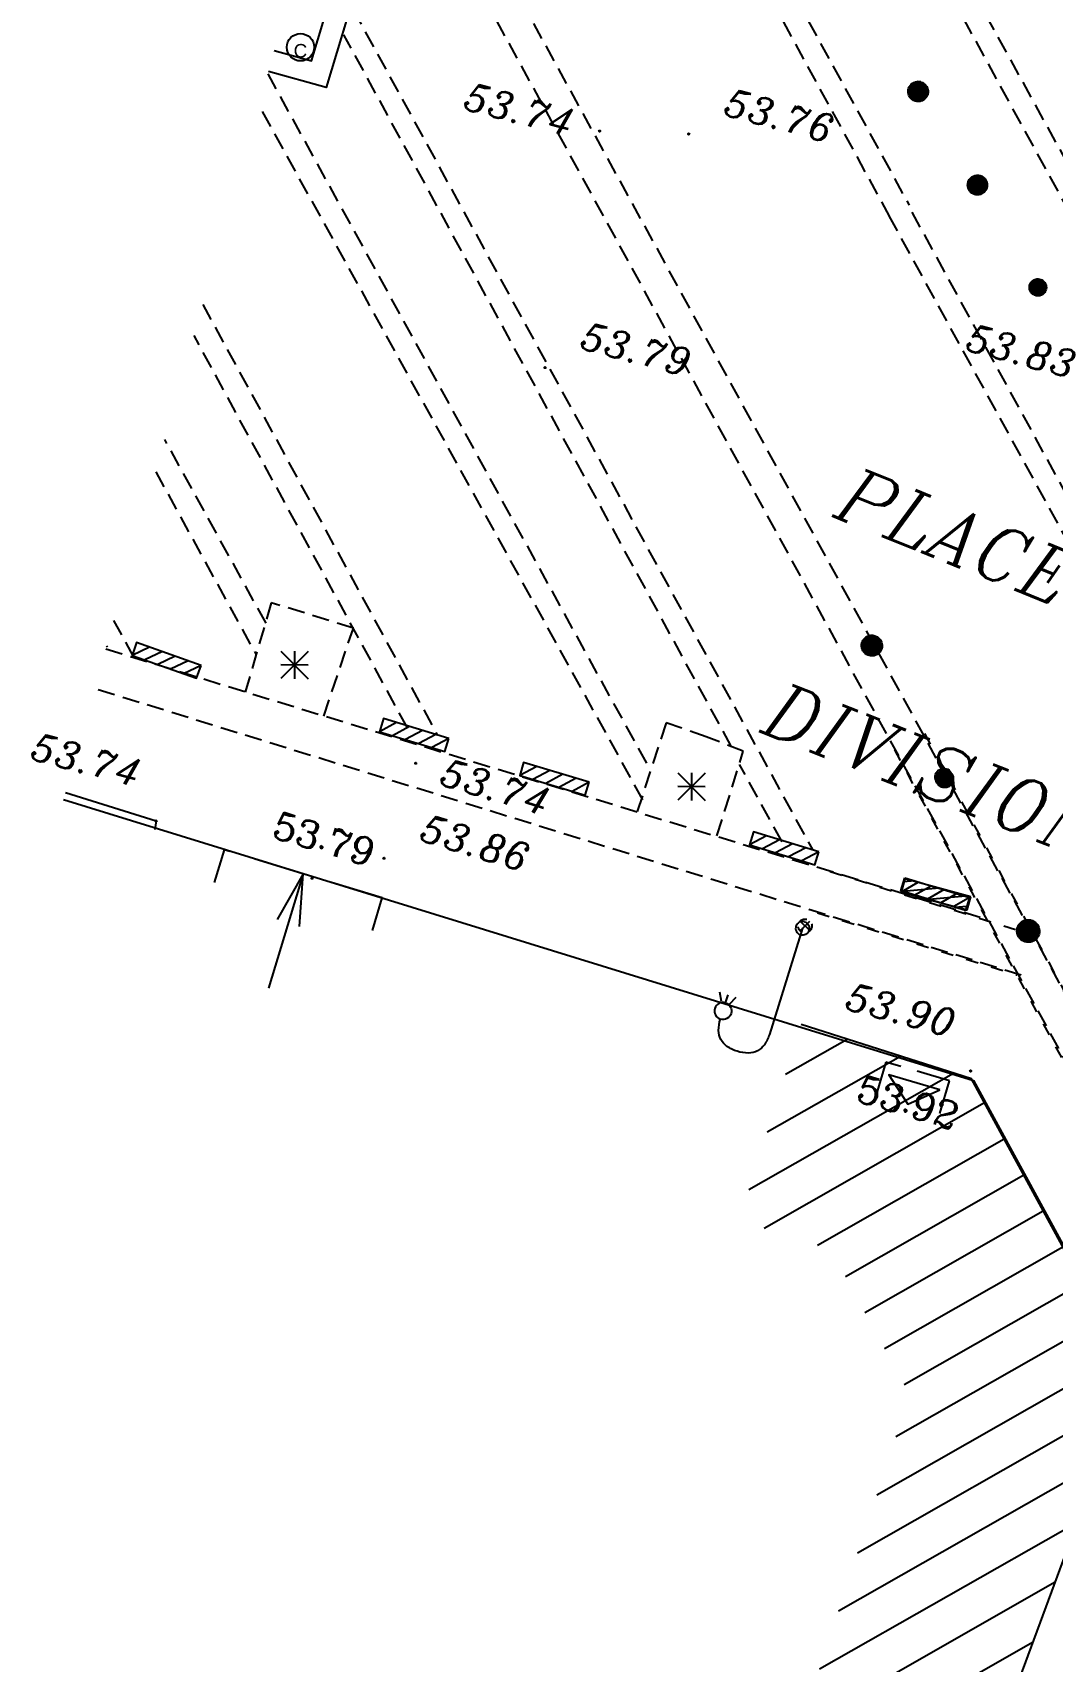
# Model space of a CAD drawing. Extents: x 661856 to 662117, y 6866905 to 6867165.
# Drawn here: x 661892.91 to 661907.83, y 6867094.37 to 6867118.18 of the extents above; entities that cross this region are included whole.
import ezdxf
from ezdxf.enums import TextEntityAlignment as Align

# ---------------------------------------------------------------- set-up
doc = ezdxf.new("R2010")
doc.units = 0
for name, pattern in [('CACHE', [0.375, 0.25, -0.125]), ('CONTINU', [0]), ('DISCONTIN', [0.75, 0.5, -0.25]), ('HIDDEN', [0.375, 0.25, -0.125]), ('JSI_TCO2', [1, 0.5, 0.5]), ('JSI_TIC', [0.2, 0.08, 0.01, -0.1, 0.01])]:
    doc.linetypes.add(name, pattern=pattern)
doc.layers.get('0').update_dxf_attribs({"linetype": 'CONTINUOUS'})
for name, color, linetype in [('ACCES', 7, 'CONTINU'), ('ARBRES', 3, 'CONTINU'), ('BATI', 6, 'CONTINUOUS'), ('BORDURE', 7, 'CONTINU'), ('CANIVEAU', 7, 'CONTINU'), ('COTE_ALTI', 8, 'CONTINU'), ('COTE_DE_SEUIL', 8, 'CONTINU'), ('ECLAIRAGE_PUBL', 3, 'CONTINU'), ('HACHURE', 7, 'CONTINUOUS'), ('LIGNE_DIVERS', 7, 'CONTINU'), ('MOB', 6, 'CONTINUOUS'), ('MOB-URB', 6, 'CONTINU'), ('MUR', 7, 'CONTINU'), ('NOM_DE_VOIE', 7, 'CONTINU'), ('OBJEP', 220, 'CONTINUOUS'), ('SIGNAL-VERTICA', 6, 'CONTINU'), ('VOIRIE', 7, 'CONTINUOUS')]:
    doc.layers.add(name, color=color, linetype=linetype)
doc.styles.add('COMPLEX', font='COMPLEX')
doc.styles.add('ITALIC', font='italic.shx', dxfattribs={"height": 0.6})
doc.styles.get("Standard").update_dxf_attribs({"font": 'ARIALUNI.ttf', "height": 2})

# ---------------------------------------------------------------- blocks, each defined once
blk = doc.blocks.new('P30700')
at = {"color": 0}
blk.add_circle((0, 0), 0.05, dxfattribs=at)
blk.add_attdef('COTE30700', text='', height=0.3).set_placement((0, 0.3), align=Align.CENTER)
blk = doc.blocks.new('P30800')
at = {"color": 0}
blk.add_circle((0, 0), 0.05, dxfattribs=at)
blk.add_attdef('COTE30800', text='', height=0.3).set_placement((0, -0.6), align=Align.CENTER)
blk = doc.blocks.new('SU415')
at = {"color": 0, "linetype": 'CONTINUOUS'}
for points in [[(0, 0.5), (0, 0)], [(0.1, 0.167), (0.9, 0.167), (0.5, 0.5), (0.1, 0.167)], [(1, 0), (1, 0.5)]]:
    blk.add_lwpolyline(points, dxfattribs=at)
at = {"color": 0, "linetype": 'DISCONTIN'}
blk.add_lwpolyline([(0, 0), (1, 0)], dxfattribs=at)
blk = doc.blocks.new('SU414')
at = {"color": 0, "linetype": 'CONTINUOUS'}
for points in [[(0.5, 0), (0.5, 1.75)], [(0.429, 0.75), (0.5, 0), (0.571, 0.75)], [(0, 0.5), (0, 0)], [(1, 0), (1, 0.5)]]:
    blk.add_lwpolyline(points, dxfattribs=at)
at = {"color": 0, "linetype": 'DISCONTIN'}
blk.add_lwpolyline([(0, 0), (1, 0)], dxfattribs=at)
blk = doc.blocks.new('P21900', base_point=(1, 1))
blk.add_circle((1, 1), 1)
blk.add_text('C', height=0.991).set_placement((0.5, 0.25), (1.5, 0.25), align=Align.ALIGNED)
blk = doc.blocks.new('P28900')
for p, q in [((0.501916, -0.499344), (0.00004, 0.001267)), ((0.593619, -0.490815), (0.009432, 0.091899)), ((0.666535, -0.471064), (0.034944, 0.158934)), ((0.735991, -0.440345), (0.059803, 0.234139)), ((0.797249, -0.401449), (0.098231, 0.295808)), ((0.85148, -0.355544), (0.143926, 0.350227)), ((0.898001, -0.301947), (0.197398, 0.39689)), ((0.937751, -0.241597), (0.258165, 0.436276)), ((0.968862, -0.17263), (0.326809, 0.467805)), ((0.990525, -0.094238), (0.404729, 0.490082)), ((0.999486, -0.003176), (0.49651, 0.498532)), ((0.988065, 0.108216), (0.608458, 0.486866)), ((0.907214, 0.288863), (0.78788, 0.407896)), ((0.388538, -0.486251), (0.012694, -0.111355)), ((0.163903, -0.369699), (0.129152, -0.335036))]:
    blk.add_line(p, q)
blk.add_lwpolyline([(0.000012, 0.003507), (0.005023, 0.070696), (0.017875, 0.132497), (0.047162, 0.211984), (0.087112, 0.281999), (0.136413, 0.343226), (0.183279, 0.386895), (0.240339, 0.427289), (0.3109, 0.462862), (0.393492, 0.488524), (0.469644, 0.499078), (0.550596, 0.497433), (0.628495, 0.483207), (0.705518, 0.45581), (0.773723, 0.41842), (0.821806, 0.382676), (0.852395, 0.354708), (0.894083, 0.307731), (0.925474, 0.262625), (0.945583, 0.226839), (0.958304, 0.199894), (0.976518, 0.151429), (0.987747, 0.110012), (0.995897, 0.063924), (0.999758, 0.015542), (0.999094, -0.030093), (0.993871, -0.078048), (0.984347, -0.124128), (0.974265, -0.158344), (0.96036, -0.195113), (0.937814, -0.241492), (0.915388, -0.278304), (0.889466, -0.313554), (0.850883, -0.356204), (0.824152, -0.380691), (0.786009, -0.41012), (0.744138, -0.436345), (0.695951, -0.460003), (0.655672, -0.475149), (0.601153, -0.489661), (0.550077, -0.497486), (0.510872, -0.499882), (0.429354, -0.494984), (0.361925, -0.480557), (0.299747, -0.458147), (0.267756, -0.44279), (0.207145, -0.40526), (0.158919, -0.365601), (0.133158, -0.339745), (0.105807, -0.307591), (0.089012, -0.284762), (0.06505, -0.246615), (0.049198, -0.216282), (0.036562, -0.187685), (0.020641, -0.142178), (0.011649, -0.107299), (0.000915, -0.030231), (0.000254, -0.015932)], close=True)
blk = doc.blocks.new('P30100')
at = {"color": 0}
blk.add_circle((0, 0), 0.05, dxfattribs=at)
blk.add_attdef('COTE30100', (0.3, 0.3), '', height=0.3)
blk = doc.blocks.new('P30200')
at = {"color": 0}
blk.add_circle((0, 0), 0.05, dxfattribs=at)
blk.add_attdef('COTE30200', (0.3, -0.15), '', height=0.3)
blk = doc.blocks.new('P30500')
at = {"color": 0}
blk.add_circle((0, 0), 0.05, dxfattribs=at)
blk.add_attdef('COTE30500', text='', height=0.3).set_placement((-0.3, -0.15), align=Align.RIGHT)
blk = doc.blocks.new('P30400')
at = {"color": 0}
blk.add_circle((0, 0), 0.05, dxfattribs=at)
blk.add_attdef('COTE30400', text='', height=0.3).set_placement((-0.3, 0.3), align=Align.RIGHT)
blk = doc.blocks.new('P23000')
at = {"color": 3}
for p, q in [((-1, 1), (1, -1)), ((1, 1), (-1, -1)), ((1, 0), (-1, 0)), ((0, 1), (0, -1))]:
    blk.add_line(p, q, dxfattribs=at)
blk = doc.blocks.new('P29100')
for p, q in [((0, 0), (0.2, 0.2)), ((0.2, 0), (0.4, 0.2)), ((0.4, 0), (0.6, 0.2)), ((0.6, 0), (0.8, 0.2)), ((0.8, 0), (1, 0.2))]:
    blk.add_line(p, q)
blk.add_lwpolyline([(0, 0), (1, 0), (1, 0.2), (0, 0.2)], close=True)
blk = doc.blocks.new('P26800')
for p, q in [((0.364133, -0.342647), (-0.359006, 0.348015)), ((-0.352542, -0.354562), (0.35965, 0.34735))]:
    blk.add_line(p, q)
at = {"linetype": 'CACHE'}
blk.add_circle((0, 0), 0.5, dxfattribs=at)
blk = doc.blocks.new('$B_200')
at = {"color": 0, "linetype": 'BYBLOCK', "flags": 128}
for points in [[(0, -0.5, -0.414214), (-0.5, 0, -0.414214), (0, 0.5)], [(0, -0.5, 0.414214), (0.5, 0, 0.414214), (0, 0.5)]]:
    blk.add_lwpolyline(points, format="xyb", dxfattribs=at)
blk = doc.blocks.new('$B_130')
at = {"color": 0, "linetype": 'BYBLOCK', "flags": 128}
for points in [[(0, 0), (0, 0.812, -0.08), (0.012, 0.895, -0.117647), (0.047, 0.953, -0.117647), (0.105, 0.988, -0.08), (0.188, 1, -0.08), (0.27, 0.988, -0.117647), (0.328, 0.953, -0.117647), (0.363, 0.895, -0.08), (0.375, 0.812)], [(0.375, 0.688, -0.414214), (0.312, 0.75, -0.414214), (0.375, 0.812)], [(0.375, 0.688, 0.414214), (0.438, 0.75, 0.414214), (0.375, 0.812)]]:
    blk.add_lwpolyline(points, format="xyb", dxfattribs=at)
for points in [[(0.344, 0.688), (0.312, 0.625)], [(0.375, 0.688), (0.375, 0.625)], [(0.406, 0.688), (0.438, 0.625)]]:
    blk.add_lwpolyline(points, dxfattribs=at)
blk = doc.blocks.new('$B_038')
at = {"color": 0, "linetype": 'BYBLOCK', "flags": 128}
blk.add_lwpolyline([(-0.5, 0.5), (0.5, 0.5), (0.5, -0.5), (-0.5, -0.5)], close=True, dxfattribs=at)
for points in [[(-0.344, 0.5), (-0.5, 0.188)], [(0.031, 0.5), (-0.469, -0.5)], [(0.438, 0.5), (-0.062, -0.5)], [(0.5, -0.188), (0.344, -0.5)]]:
    blk.add_lwpolyline(points, dxfattribs=at)
blk = doc.blocks.new('$B_202')
at = {"color": 0, "linetype": 'BYBLOCK', "flags": 128}
for points in [[(0, -0.5, -0.4142136), (-0.5, 0, -0.4142136), (0, 0.5)], [(0, -0.5, 0.4142136), (0.5, 0, 0.4142136), (0, 0.5)]]:
    blk.add_lwpolyline(points, format="xyb", dxfattribs=at)
for points in [[(-0.5, 0), (0.5, 0)], [(-0.4297, 0.25), (0.4297, 0.25)], [(0.4297, -0.25), (-0.4297, -0.25)]]:
    blk.add_lwpolyline(points, dxfattribs=at)

msp = doc.modelspace()

# ---------------------------------------------------------------- hatches: boundary and pattern name
at = {"layer": 'HACHURE'}
h = msp.add_hatch(dxfattribs=at)
h.set_pattern_fill('_USER', color=256, scale=0.6, angle=209.669, style=0, pattern_type=0)
h.set_pattern_definition([(209.66896472, (50261.49716, 6738626.0907), (0.29699285165, -0.5213398566), [])])
edge = h.paths.add_edge_path()
edge.add_line((661899.915, 6867066.104), (661897.013, 6867066.865))
edge.add_line((661903.246, 6867100.818), (661904.583, 6867100.394))
edge.add_line((661904.583, 6867100.394), (661905.737, 6867098.272))
edge.add_line((661905.737, 6867098.272), (661902.026, 6867086.954))
edge.add_line((661902.026, 6867086.954), (661897.011, 6867066.859))
edge.add_line((661899.915, 6867066.104), (661902.102, 6867074.437))
edge.add_line((661902.102, 6867074.437), (661901.634, 6867074.57))
edge.add_line((661901.634, 6867074.57), (661904.91, 6867086.122))
edge.add_line((661904.91, 6867086.122), (661905.466, 6867085.971))
edge.add_line((661905.466, 6867085.971), (661905.742, 6867086.954))
edge.add_line((661905.742, 6867086.954), (661904.823, 6867087.295))
edge.add_line((661904.823, 6867087.295), (661908.991, 6867098.568))
edge.add_line((661908.991, 6867098.568), (661906.642, 6867102.888))
edge.add_line((661906.642, 6867102.888), (661904.154, 6867103.678))
edge.add_line((661903.246, 6867100.818), (661904.154, 6867103.678))

# ---------------------------------------------------------------- linework, layer by layer
at = {"layer": 'BATI', "color": 7, "linetype": 'CONTINUOUS'}
msp.add_lwpolyline([(661893.364, 6867106.97), (661906.674, 6867102.862), (661909.017, 6867098.556)], dxfattribs=at)
at = {"layer": 'BATI', "linetype": 'JSI_TCO2', "ltscale": 2, "elevation": 57.333, "flags": 128}
msp.add_lwpolyline([(661905.466, 6867085.971), (661905.742, 6867086.954), (661904.823, 6867087.295), (661908.991, 6867098.568), (661906.642, 6867102.888), (661904.154, 6867103.678)], dxfattribs=at)
at = {"layer": 'BORDURE', "color": 7, "linetype": 'CONTINUOUS'}
msp.add_lwpolyline([(661893.393, 6867107.073), (661894.718, 6867106.657), (661894.702, 6867106.53)], dxfattribs=at)
at = {"layer": 'CANIVEAU', "color": 7, "linetype": 'HIDDEN'}
for points in [[(661893.984, 6867109.171), (661906.893, 6867105.213)], [(661907.369, 6867104.402), (661893.82, 6867108.59)]]:
    msp.add_lwpolyline(points, dxfattribs=at)
at = {"layer": 'LIGNE_DIVERS', "color": 7, "linetype": 'HIDDEN'}
for points in [[(661905.449, 6867115.49), (661899.514, 6867126.371), (661900.808, 6867127.067)], [(661900.955, 6867126.79), (661899.938, 6867126.249), (661905.73, 6867115.658)], [(661908.63, 6867114.546), (661902.643, 6867125.48), (661903.583, 6867125.998)], [(661903.73, 6867125.715), (661903.057, 6867125.344), (661908.751, 6867114.982)], [(661897.598, 6867118.523), (661904.316, 6867106.24)], [(661911.174, 6867098.365), (661900.092, 6867118.59)], [(661899.696, 6867118.355), (661910.529, 6867098.55)], [(661903.13, 6867107.747), (661897.465, 6867118.15)], [(661896.351, 6867117.578), (661901.93, 6867107.423)], [(661901.838, 6867106.965), (661896.223, 6867117.122)], [(661915.969, 6867096.914), (661905.728, 6867115.642)], [(661905.436, 6867115.502), (661915.565, 6867097.021)], [(661895.401, 6867114.206), (661898.835, 6867107.907)], [(661898.395, 6867108.016), (661895.274, 6867113.752)], [(661896.327, 6867109.548), (661894.846, 6867112.232)], [(661894.713, 6867111.761), (661896.182, 6867109.085)], [(661897.17, 6867108.19), (661897.604, 6867109.476), (661896.403, 6867109.846), (661896.022, 6867108.539)], [(661894.396, 6867109.05), (661894.101, 6867109.588)], [(661893.996, 6867109.214), (661894.004, 6867109.198)], [(661902.921, 6867106.436), (661903.306, 6867107.675), (661902.763, 6867107.886), (661902.178, 6867108.091), (661901.756, 6867106.796)], [(661903.875, 6867106.349), (661903.251, 6867107.481)]]:
    msp.add_lwpolyline(points, dxfattribs=at)
at = {"layer": 'MUR', "color": 7, "linetype": 'CONTINUOUS'}
for points in [[(661897.72, 6867122.44), (661898.653, 6867122.177), (661897.204, 6867117.378), (661896.361, 6867117.614)], [(661896.448, 6867117.921), (661896.99, 6867117.769), (661898.255, 6867121.959), (661897.634, 6867122.133)]]:
    msp.add_lwpolyline(points, dxfattribs=at)
at = {"layer": 'VOIRIE', "linetype": 'JSI_TIC', "ltscale": 2, "elevation": 57.333, "flags": 128}
for points in [[(661905.954, 6867107.935), (661911.173, 6867098.321)], [(661905.515, 6867107.697), (661910.451, 6867098.604)], [(661904.577, 6867105.916), (661907.494, 6867105.006)], [(661904.39, 6867105.314), (661907.306, 6867104.404)]]:
    msp.add_lwpolyline(points, dxfattribs=at)

# ---------------------------------------------------------------- block references
at = {"layer": 'ACCES', "color": 7, "linetype": 'CONTINU'}
for name, p, xscale, yscale, rotation in [('SU414', (661898.027, 6867105.53), 2.418729999991467, 0.9992085999603805, 163.0839627050533), ('SU415', (661906.32, 6867102.857), 0.9708660999563947, 1.000258999653877, 163.6709627125688)]:
    msp.add_blockref(name, p, dxfattribs=dict(at, xscale=xscale, yscale=yscale, rotation=rotation))
at = {"layer": 'ARBRES', "color": 3, "linetype": 'CONTINU', "xscale": 0.1999999999095632, "yscale": 0.1999999999095632, "rotation": 359.5109626559351}
for p in [(661896.743, 6867108.936), (661902.548, 6867107.157)]:
    msp.add_blockref('P23000', p, dxfattribs=at)
at = {"layer": 'COTE_ALTI', "color": 8}
ref = msp.add_blockref('P30500', (661901.204, 6867116.741, 53.744), dxfattribs=dict(at, xscale=0.1999999998924461, yscale=0.1999999998924461, rotation=345.1109655914501))
ref.add_attrib('COTE30500', '53.74', dxfattribs={"color": 8, "height": 0.4, "rotation": 345.111, "style": 'ITALIC'}).set_placement((661900.766, 6867116.651, 53.744), align=Align.RIGHT)
ref = msp.add_blockref('P30100', (661902.508, 6867116.699, 53.765), dxfattribs=dict(at, xscale=0.1999999998924461, yscale=0.1999999998924461, rotation=345.1109655914501))
ref.add_attrib('COTE30100', '53.76', (661902.997, 6867116.983, 53.765), dxfattribs={"color": 8, "height": 0.4, "rotation": 345.111, "style": 'ITALIC'})
ref = msp.add_blockref('P30100', (661900.408, 6867113.284, 53.794), dxfattribs=dict(at, xscale=0.1999999998924461, yscale=0.1999999998924461, rotation=345.1109655914501))
ref.add_attrib('COTE30100', '53.79', (661900.897, 6867113.568, 53.794), dxfattribs={"color": 8, "height": 0.4, "rotation": 345.111, "style": 'ITALIC'})
ref = msp.add_blockref('P30500', (661908.546, 6867113.215, 53.832), dxfattribs=dict(at, xscale=0.1999999998924461, yscale=0.1999999998924461, rotation=345.1109655914501))
ref.add_attrib('COTE30500', '53.83', dxfattribs={"color": 8, "height": 0.4, "rotation": 345.111, "style": 'ITALIC'}).set_placement((661908.108, 6867113.125, 53.832), align=Align.RIGHT)
ref = msp.add_blockref('P30400', (661894.718, 6867106.657, 53.743), dxfattribs=dict(at, xscale=0.1999999998924461, yscale=0.1999999998924461, rotation=345.1109655914501))
ref.add_attrib('COTE30400', '53.74', dxfattribs={"color": 8, "height": 0.4, "rotation": 345.111, "style": 'ITALIC'}).set_placement((661894.434, 6867107.146, 53.743), align=Align.RIGHT)
ref = msp.add_blockref('P30200', (661898.517, 6867107.5, 53.737), dxfattribs=dict(at, xscale=0.2000000000932818, yscale=0.2000000000932818, rotation=343.3109654157499))
ref.add_attrib('COTE30200', '53.74', (661898.843, 6867107.193, 53.737), dxfattribs={"color": 8, "height": 0.4, "rotation": 343.311, "style": 'ITALIC'})
ref = msp.add_blockref('P30100', (661898.052, 6867106.11, 53.857), dxfattribs=dict(at, xscale=0.2000000000932818, yscale=0.2000000000932818, rotation=343.3109654157499))
ref.add_attrib('COTE30100', '53.86', (661898.55, 6867106.378, 53.857), dxfattribs={"color": 8, "height": 0.4, "rotation": 343.311, "style": 'ITALIC'})
ref = msp.add_blockref('P30400', (661906.63, 6867103, 53.904), dxfattribs=dict(at, xscale=0.1999999998924461, yscale=0.1999999998924461, rotation=345.1109655914501))
ref.add_attrib('COTE30400', '53.90', dxfattribs={"color": 8, "height": 0.4, "rotation": 345.111, "style": 'ITALIC'}).set_placement((661906.346, 6867103.49, 53.904), align=Align.RIGHT)
at = {"layer": 'COTE_DE_SEUIL', "color": 8}
ref = msp.add_blockref('P30700', (661897.001, 6867105.819, 53.791), dxfattribs=dict(at, xscale=0.2000000000932818, yscale=0.2000000000932818, rotation=343.3109654157499))
ref.add_attrib('COTE30700', '53.79', dxfattribs={"color": 8, "height": 0.4, "rotation": 343.311, "style": 'COMPLEX'}).set_placement((661897.116, 6867106.202, 53.791), align=Align.CENTER)
ref = msp.add_blockref('P30800', (661905.886, 6867103.117, 53.919), dxfattribs=dict(at, xscale=0.2000000000932818, yscale=0.2000000000932818, rotation=343.3109654157499))
ref.add_attrib('COTE30800', '53.92', dxfattribs={"color": 8, "height": 0.4, "rotation": 343.311, "style": 'COMPLEX'}).set_placement((661905.656, 6867102.35, 53.919), align=Align.CENTER)
at = {"layer": 'ECLAIRAGE_PUBL', "color": 3, "linetype": 'CONTINU', "xscale": 0.1999999999095632, "yscale": 0.1999999999095632, "rotation": 359.5109626559351}
msp.add_blockref('P26800', (661904.208, 6867105.122), dxfattribs=at)
at = {"layer": 'MOB', "linetype": 'CONTINUOUS'}
for name, p, xscale, yscale, rotation in [('$B_202', (661906.237, 6867107.3, 57.333), 0.2499999997070255, 0.2499999997070255, 298.4940138593826), ('$B_038', (661906.11, 6867105.585, 57.333), 0.9874809669494627, 0.1999999996568045, 343.0770342875286), ('$B_202', (661907.463, 6867105.054, 57.333), 0.2499999998870646, 0.2499999998870646, 342.6729663759172)]:
    msp.add_blockref(name, p, dxfattribs=dict(at, xscale=xscale, yscale=yscale, rotation=rotation))
at = {"layer": 'MOB-URB', "color": 6, "linetype": 'CONTINU'}
for p, xscale, yscale, rotation in [((661905.748, 6867117.227), 0.2925644999170163, 0.2925644999170163, 39.24134267972919), ((661906.808, 6867115.833), 0.2870574996776014, 0.2870574996776014, 123.14566276577), ((661907.566, 6867114.571), 0.2486966003914444, 0.2486966003914444, 292.4674626714688), ((661905.255, 6867109.086), 0.3020016998381003, 0.3020016998381003, 117.7731627131597), ((661906.298, 6867107.153), 0.2557851002518938, 0.2557851002518938, 112.7683627008813), ((661907.546, 6867104.899), 0.3300545999158986, 0.3300545999158986, 116.5417627036154)]:
    msp.add_blockref('P28900', p, dxfattribs=dict(at, xscale=xscale, yscale=yscale, rotation=rotation))
for p, rotation in [((661895.376, 6867108.93), 160.4259626898601), ((661899, 6867107.862), 163.1503627221002), ((661901.051, 6867107.222), 163.1943627120499), ((661904.41, 6867106.206), 163.0430627092576), ((661906.631, 6867105.548), 164.8524627209179)]:
    msp.add_blockref('P29100', p, dxfattribs=dict(at, rotation=rotation))
at = {"layer": 'OBJEP', "linetype": 'CONTINUOUS'}
for name, xscale, yscale, rotation in [('$B_130', 1.999999999984657, 1.999999999984657, 162.6729663279576), ('$B_200', 0.1999999999428995, 0.1999999999428995, 162.6729663229912)]:
    msp.add_blockref(name, (661904.171, 6867105.086, 57.333), dxfattribs=dict(at, xscale=xscale, yscale=yscale, rotation=rotation))
at = {"layer": 'SIGNAL-VERTICA', "color": 6, "linetype": 'CONTINU', "xscale": 0.1999999999095632, "yscale": 0.1999999999095632, "rotation": 359.5109626559351}
msp.add_blockref('P21900', (661896.83, 6867117.967), dxfattribs=at)

# ---------------------------------------------------------------- texts
at = {"layer": 'NOM_DE_VOIE', "color": 7, "style": 'ITALIC'}
for s, height, rotation, p in [('PLACE  DE  LA                                                                  ', 0.79962, 338.0054, (661904.603, 6867111.121)), ('DIVISION LECLERC                                                               ', 0.80059, 338.4596, (661903.538, 6867107.971))]:
    msp.add_text(s, height=height, rotation=rotation, dxfattribs=at).set_placement(p)

doc.saveas('drawing.dxf')
